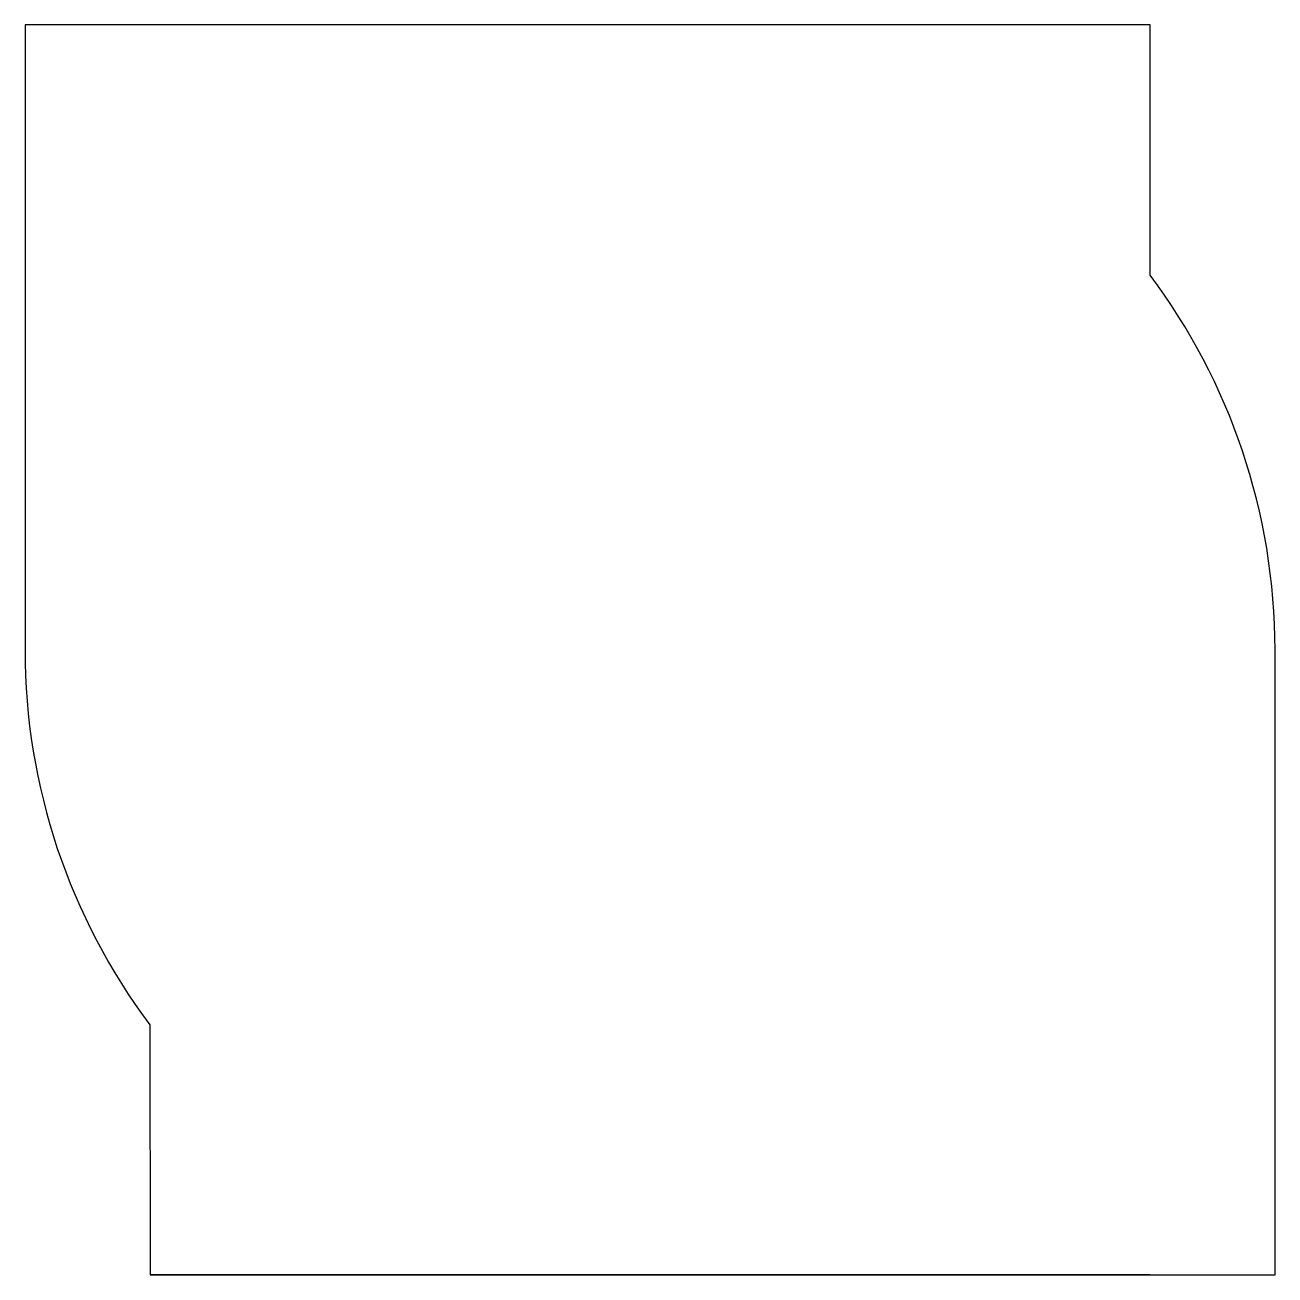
# Model space of a CAD drawing. Extents: x 0.5 to 5.5, y 0.43 to 5.43.
import ezdxf

# ---------------------------------------------------------------- set-up
doc = ezdxf.new("R2010")
doc.units = 0
doc.layers.add('DEFAULT', color=96, linetype='CONTINUOUS')

msp = doc.modelspace()

# ---------------------------------------------------------------- linework, layer by layer
at = {"layer": 'DEFAULT'}
msp.add_lwpolyline([(1, 0.4282), (5.5, 0.4282), (5.5, 2.9282), (5.4995, 2.9797), (5.4979, 3.0311), (5.4953, 3.0823), (5.4916, 3.1333), (5.4869, 3.1841), (5.4812, 3.2347), (5.4745, 3.285), (5.4667, 3.3351), (5.458, 3.3849), (5.4483, 3.4344), (5.4376, 3.4837), (5.4259, 3.5326), (5.4133, 3.5812), (5.3997, 3.6296), (5.3851, 3.6775), (5.3696, 3.7251), (5.3532, 3.7724), (5.3359, 3.8192), (5.3176, 3.8657), (5.2984, 3.9117), (5.2783, 3.9574), (5.2574, 4.0026), (5.2355, 4.0473), (5.2128, 4.0916), (5.1891, 4.1354), (5.1647, 4.1788), (5.1393, 4.2216), (5.1132, 4.2639), (5.0862, 4.3057), (5.0583, 4.347), (5.0296, 4.3877), (5.0002, 4.4279), (5, 5.4282), (1, 5.4282), (0.5, 5.4282), (0.5, 2.9282), (0.5005, 2.8771), (0.5021, 2.8262), (0.5047, 2.7753), (0.5083, 2.7247), (0.5129, 2.6742), (0.5186, 2.624), (0.5252, 2.5739), (0.5329, 2.524), (0.5415, 2.4744), (0.5512, 2.425), (0.5618, 2.3759), (0.5734, 2.327), (0.5859, 2.2784), (0.5994, 2.2302), (0.6139, 2.1822), (0.6293, 2.1346), (0.6457, 2.0873), (0.663, 2.0404), (0.6812, 1.9938), (0.7004, 1.9476), (0.7204, 1.9019), (0.7414, 1.8565), (0.7633, 1.8115), (0.7861, 1.767), (0.8098, 1.723), (0.8343, 1.6794), (0.8597, 1.6363), (0.8861, 1.5937), (0.9132, 1.5516), (0.9413, 1.51), (0.9702, 1.469), (0.9999, 1.4285), (1, 0.4282), (5, 0.4282), (5, 0.4282)], close=True, dxfattribs=at)

doc.saveas('drawing.dxf')
